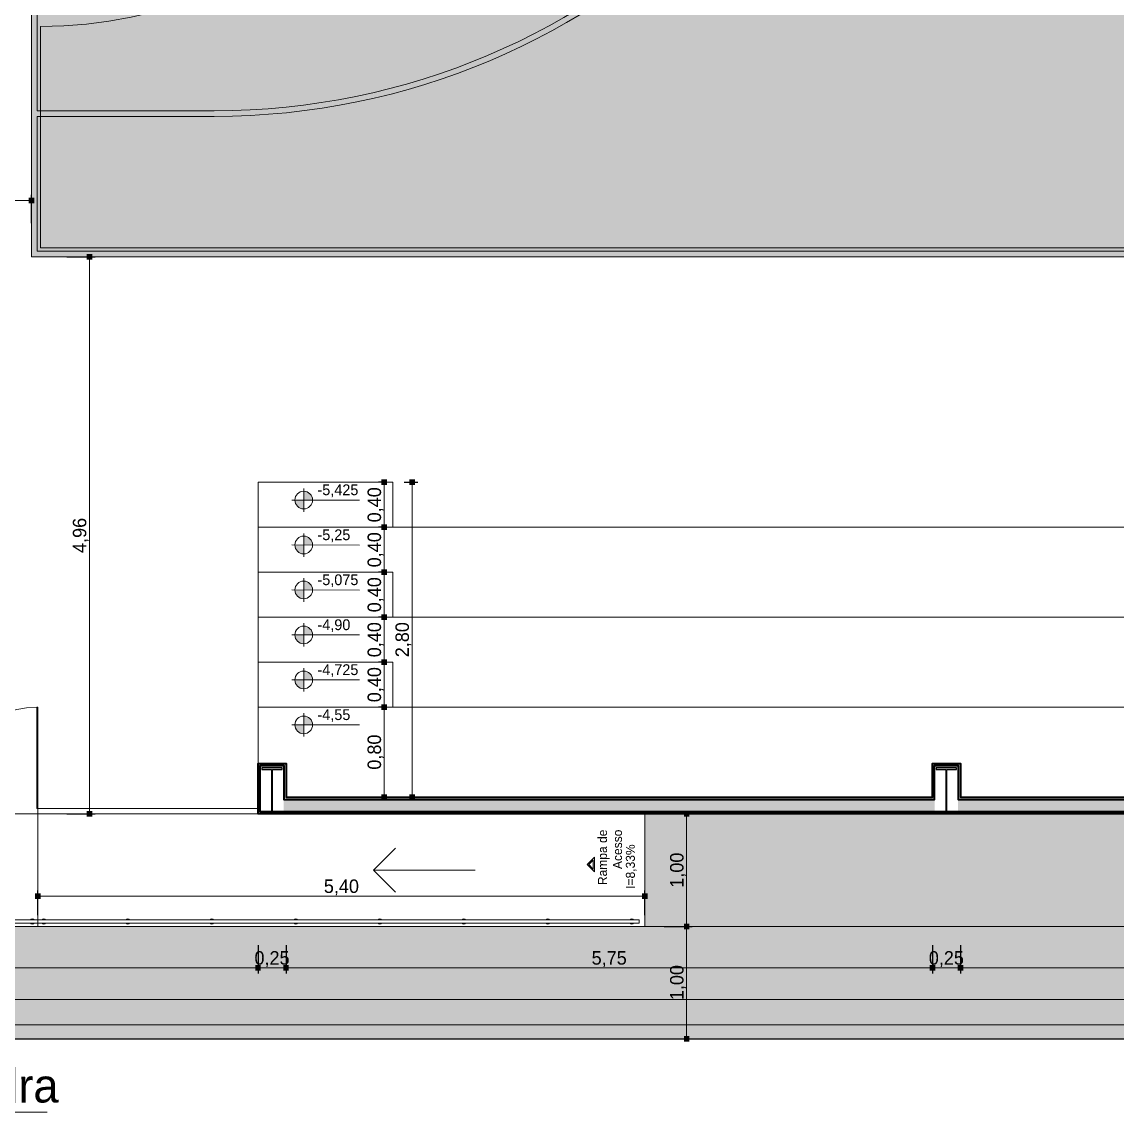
# Model space of a CAD drawing. Header units: millimetres. Extents: x 3006 to 6000, y 1661 to 3774.
# Drawn here: x 3721.9 to 3731.64, y 1857.41 to 1867.1 of the extents above; entities that cross this region are included whole.
import ezdxf

# ---------------------------------------------------------------- set-up
doc = ezdxf.new("R2010")
doc.units = ezdxf.units.MM
doc.header["$LTSCALE"] = 10
doc.linetypes.add('OCULTA', pattern=[0.375, 0.25, -0.125])
for name, color, linetype, lineweight in [('.10', 200, 'Continuous', 9), ('.10 ultra fina', 240, 'Continuous', 5), ('.15', 150, 'Continuous', 15), ('.20', 130, 'Continuous', 20), ('.25', 70, 'Continuous', 25), ('.40', 20, 'Continuous', 40), ('.40 Interno parede', 27, 'Continuous', 40), ('COTAS', 230, 'Continuous', 15), ('MARCAÇÕES', 230, 'Continuous', 15)]:
    doc.layers.add(name, color=color, linetype=linetype, lineweight=lineweight)
doc.layers.add('.20 hachura', color=185, linetype='Continuous')
doc.layers.add('Escrita', color=34, linetype='Continuous')
doc.layers.add('Verde', color=7, linetype='Continuous', true_color=0x136734)
doc.styles.add('Texto Wilian', font='himalaya.ttf')
doc.dimstyles.new('Cota 1-75 Exter WMJ', dxfattribs={"dimtxt": 0.12, "dimasz": 0.05, "dimexe": 0.05, "dimexo": 0.1, "dimgap": 0.002, "dimtad": 1, "dimzin": 1, "dimtxsty": 'Texto Wilian', "dimblk": 'BOXFILLED', "dimcen": 2.5, "dimclrd": 230, "dimclre": 230, "dimclrt": 104, "dimazin": 0, "dimtfac": 1, "dimtix": 1, "dimtmove": 0, "dimatfit": 3, "dimfxl": 0.3, "dimfxlon": 1, "dimlwd": 20, "dimarcsym": 1})

# ---------------------------------------------------------------- blocks, each defined once
blk = doc.blocks.new('_BoxFilled')
at = {"color": 0, "linetype": 'ByBlock', "lineweight": -2}
blk.add_line((-0.5, 0), (-1, 0), dxfattribs=at)
at = {"color": 0, "linetype": 'ByBlock'}
blk.add_solid([(-0.5, 0.5), (0.5, 0.5), (-0.5, -0.5), (0.5, -0.5)], dxfattribs=at)
blk = doc.blocks.new('*D301')
at = {"layer": 'COTAS', "color": 230, "lineweight": -2, "transparency": 16777216}
for p, q in [((3717.9963, 1858.4835), (3717.9963, 1858.1335)), ((3773.2383, 1858.4835), (3773.2383, 1858.1335))]:
    blk.add_line(p, q, dxfattribs=at)
at = {"layer": 'COTAS', "color": 230, "linetype": 'Continuous', "lineweight": 20, "transparency": 16777216}
blk.add_line((3773.1883, 1858.1835), (3718.0463, 1858.1835), dxfattribs=at)
at = {"layer": 'Defpoints', "color": 0, "transparency": 16777216}
for p in [(3773.2383, 1868.8129), (3717.9963, 1859.6079), (3717.9963, 1858.1835)]:
    blk.add_point(p, dxfattribs=at)
at = {"layer": 'COTAS', "color": 230, "lineweight": 20, "transparency": 16777216, "xscale": 0.05, "yscale": 0.05, "zscale": 0.05, "rotation": 180}
blk.add_blockref('_BoxFilled', (3717.9963, 1858.1835), dxfattribs=at)
at = {"layer": 'COTAS', "color": 230, "lineweight": 20, "transparency": 16777216, "xscale": 0.05, "yscale": 0.05, "zscale": 0.05}
blk.add_blockref('_BoxFilled', (3773.2383, 1858.1835), dxfattribs=at)
at = {"layer": 'COTAS', "color": 104, "transparency": 16777216, "insert": (3745.6173, 1858.2602), "char_height": 0.12, "attachment_point": 5, "style": 'Texto Wilian'}
blk.add_mtext('55,24', dxfattribs=at)
blk = doc.blocks.new('ststrsrtsrt')
at = {"layer": '.10 ultra fina', "color": 240, "lineweight": 5}
for p, q in [((3719.3464, 1914.3323), (3719.3464, 1899.2323)), ((3719.3964, 1900.5323), (3719.3964, 1903.7823)), ((3719.4264, 1901.2823), (3719.4264, 1899.3123)), ((3719.3964, 1900.5323), (3720.9714, 1900.5323)), ((3719.3964, 1899.2823), (3719.3964, 1900.4823)), ((3719.3964, 1900.4823), (3720.9714, 1900.4823)), ((3733.3714, 1899.2823), (3719.3964, 1899.2823)), ((3719.4264, 1899.3123), (3733.3564, 1899.3123)), ((3719.3464, 1899.2323), (3747.4464, 1899.2323)), ((3733.3714, 1899.2323), (3719.3464, 1899.2323))]:
    blk.add_line(p, q, dxfattribs=at)
at = {"layer": '.10 ultra fina', "color": 240, "linetype": 'OCULTA', "lineweight": 5}
blk.add_line((3719.3464, 1899.2323), (3719.3464, 1914.3323), dxfattribs=at)
at = {"layer": '.10 ultra fina', "color": 240, "lineweight": 5}
for centre, radius, end in [((3720.9714, 1906.7823), 6.3, 90), ((3720.9714, 1906.7823), 6.25, 90), ((3719.4264, 1905.2823), 4, 0)]:
    blk.add_arc(centre, radius, 270, end, dxfattribs=at)
blk = doc.blocks.new('srerrrrr')
at = {"layer": '.25', "lineweight": 25, "true_color": 0xa1a687}
h = blk.add_hatch(color=253, dxfattribs=at)
h.dxf.hatch_style = 1
h.paths.add_polyline_path([(3710.2879, 1918.2504), (3710.1089, 1918.2504), (3710.1089, 1918.236), (3710.194, 1918.236), (3710.194, 1917.8548), (3710.1089, 1917.8548), (3710.1089, 1917.8404), (3710.2879, 1917.8404), (3710.2879, 1917.8548), (3710.2028, 1917.8548), (3710.2028, 1918.236), (3710.2879, 1918.236)])
at = {"layer": '.25', "color": 253, "lineweight": 25, "true_color": 0xa1a687}
for p, q in [((3710.1089, 1918.236), (3710.1089, 1918.2504)), ((3710.1089, 1918.2504), (3710.2879, 1918.2504)), ((3710.194, 1918.236), (3710.1089, 1918.236)), ((3710.194, 1917.8548), (3710.194, 1918.236)), ((3710.2879, 1918.236), (3710.2028, 1918.236)), ((3710.2028, 1918.236), (3710.2028, 1917.8548)), ((3710.2879, 1918.2504), (3710.2879, 1918.236)), ((3710.1089, 1917.8404), (3710.1089, 1917.8548)), ((3710.1089, 1917.8548), (3710.194, 1917.8548)), ((3710.2879, 1917.8404), (3710.1089, 1917.8404)), ((3710.2028, 1917.8548), (3710.2879, 1917.8548)), ((3710.2879, 1917.8548), (3710.2879, 1917.8404))]:
    blk.add_line(p, q, dxfattribs=at)
blk = doc.blocks.new('*D405')
at = {"layer": 'COTAS', "color": 230, "lineweight": -2, "transparency": 16777216}
for p, q in [((3717.9963, 1865.3134), (3717.9963, 1865.5634)), ((3721.9813, 1865.3134), (3721.9813, 1865.5634))]:
    blk.add_line(p, q, dxfattribs=at)
at = {"layer": 'COTAS', "color": 230, "lineweight": 20, "transparency": 16777216}
blk.add_line((3721.9313, 1865.5134), (3718.0463, 1865.5134), dxfattribs=at)
at = {"layer": 'Defpoints', "color": 0, "transparency": 16777216}
for p in [(3717.9963, 1865.5134), (3717.9963, 1865.013), (3721.9813, 1865.013)]:
    blk.add_point(p, dxfattribs=at)
at = {"layer": 'COTAS', "color": 230, "lineweight": 20, "transparency": 16777216, "xscale": 0.05, "yscale": 0.05, "zscale": 0.05, "rotation": 180}
blk.add_blockref('_BoxFilled', (3717.9963, 1865.5134), dxfattribs=at)
at = {"layer": 'COTAS', "color": 230, "lineweight": 20, "transparency": 16777216, "xscale": 0.05, "yscale": 0.05, "zscale": 0.05}
blk.add_blockref('_BoxFilled', (3721.9813, 1865.5134), dxfattribs=at)
at = {"layer": 'COTAS', "color": 104, "transparency": 16777216, "insert": (3719.9888, 1865.5902), "char_height": 0.12, "attachment_point": 5, "style": 'Texto Wilian'}
blk.add_mtext('3,99', dxfattribs=at)
blk = doc.blocks.new('*D406')
at = {"layer": 'COTAS', "color": 230, "lineweight": -2, "transparency": 16777216}
for p, q in [((3722.2964, 1865.013), (3722.5464, 1865.013)), ((3722.2964, 1860.058), (3722.5464, 1860.058))]:
    blk.add_line(p, q, dxfattribs=at)
at = {"layer": 'COTAS', "color": 230, "lineweight": 20, "transparency": 16777216}
blk.add_line((3722.4964, 1864.963), (3722.4964, 1860.108), dxfattribs=at)
at = {"layer": 'Defpoints', "color": 0, "transparency": 16777216}
for p in [(3721.9813, 1865.013), (3722.0383, 1860.058), (3722.4964, 1860.058)]:
    blk.add_point(p, dxfattribs=at)
at = {"layer": 'COTAS', "color": 230, "lineweight": 20, "transparency": 16777216, "xscale": 0.05, "yscale": 0.05, "zscale": 0.05}
for p, rotation in [((3722.4964, 1865.013), 90), ((3722.4964, 1860.058), 270)]:
    blk.add_blockref('_BoxFilled', p, dxfattribs=dict(at, rotation=rotation))
at = {"layer": 'COTAS', "color": 104, "transparency": 16777216, "insert": (3722.4197, 1862.5355), "char_height": 0.12, "attachment_point": 5, "rotation": 90, "style": 'Texto Wilian'}
blk.add_mtext('4,96', dxfattribs=at)
blk = doc.blocks.new('*D414')
at = {"layer": 'COTAS', "color": 230, "lineweight": -2, "transparency": 16777216}
for p, q in [((3730.2453, 1858.8898), (3730.2453, 1858.6398)), ((3735.9963, 1858.8898), (3735.9963, 1858.6398))]:
    blk.add_line(p, q, dxfattribs=at)
at = {"layer": 'COTAS', "color": 230, "lineweight": 20, "transparency": 16777216}
blk.add_line((3735.9463, 1858.6898), (3730.2953, 1858.6898), dxfattribs=at)
at = {"layer": 'Defpoints', "color": 0, "transparency": 16777216}
for p in [(3730.2453, 1860.0579), (3735.9963, 1860.0579), (3730.2453, 1858.6898)]:
    blk.add_point(p, dxfattribs=at)
at = {"layer": 'COTAS', "color": 230, "lineweight": 20, "transparency": 16777216, "xscale": 0.05, "yscale": 0.05, "zscale": 0.05, "rotation": 180}
blk.add_blockref('_BoxFilled', (3730.2453, 1858.6898), dxfattribs=at)
at = {"layer": 'COTAS', "color": 230, "lineweight": 20, "transparency": 16777216, "xscale": 0.05, "yscale": 0.05, "zscale": 0.05}
blk.add_blockref('_BoxFilled', (3735.9963, 1858.6898), dxfattribs=at)
at = {"layer": 'COTAS', "color": 104, "transparency": 16777216, "insert": (3733.1208, 1858.7665), "char_height": 0.12, "attachment_point": 5, "style": 'Texto Wilian'}
blk.add_mtext('5,75', dxfattribs=at)
blk = doc.blocks.new('*D415')
at = {"layer": 'COTAS', "color": 230, "lineweight": -2, "transparency": 16777216}
for p, q in [((3729.9963, 1858.8898), (3729.9963, 1858.6398)), ((3730.2453, 1858.8898), (3730.2453, 1858.6398))]:
    blk.add_line(p, q, dxfattribs=at)
at = {"layer": 'COTAS', "color": 230, "lineweight": 20, "transparency": 16777216}
for p, q in [((3729.9463, 1858.6898), (3729.8963, 1858.6898)), ((3730.2453, 1858.6898), (3729.9963, 1858.6898)), ((3730.2953, 1858.6898), (3730.3453, 1858.6898))]:
    blk.add_line(p, q, dxfattribs=at)
at = {"layer": 'Defpoints', "color": 0, "transparency": 16777216}
for p in [(3729.9963, 1860.0579), (3730.2453, 1860.0579), (3729.9963, 1858.6898)]:
    blk.add_point(p, dxfattribs=at)
at = {"layer": 'COTAS', "color": 230, "lineweight": 20, "transparency": 16777216, "xscale": 0.05, "yscale": 0.05, "zscale": 0.05}
blk.add_blockref('_BoxFilled', (3729.9963, 1858.6898), dxfattribs=at)
at = {"layer": 'COTAS', "color": 230, "lineweight": 20, "transparency": 16777216, "xscale": 0.05, "yscale": 0.05, "zscale": 0.05, "rotation": 180}
blk.add_blockref('_BoxFilled', (3730.2453, 1858.6898), dxfattribs=at)
at = {"layer": 'COTAS', "color": 104, "transparency": 16777216, "insert": (3730.1208, 1858.7665), "char_height": 0.12, "attachment_point": 5, "style": 'Texto Wilian'}
blk.add_mtext('0,25', dxfattribs=at)
blk = doc.blocks.new('*D416')
at = {"layer": 'COTAS', "color": 230, "lineweight": -2, "transparency": 16777216}
for p, q in [((3724.2453, 1858.8898), (3724.2453, 1858.6398)), ((3729.9963, 1858.8898), (3729.9963, 1858.6398))]:
    blk.add_line(p, q, dxfattribs=at)
at = {"layer": 'COTAS', "color": 230, "lineweight": 20, "transparency": 16777216}
blk.add_line((3729.9463, 1858.6898), (3724.2953, 1858.6898), dxfattribs=at)
at = {"layer": 'Defpoints', "color": 0, "transparency": 16777216}
for p in [(3724.2453, 1860.0579), (3729.9963, 1860.0579), (3724.2453, 1858.6898)]:
    blk.add_point(p, dxfattribs=at)
at = {"layer": 'COTAS', "color": 230, "lineweight": 20, "transparency": 16777216, "xscale": 0.05, "yscale": 0.05, "zscale": 0.05, "rotation": 180}
blk.add_blockref('_BoxFilled', (3724.2453, 1858.6898), dxfattribs=at)
at = {"layer": 'COTAS', "color": 230, "lineweight": 20, "transparency": 16777216, "xscale": 0.05, "yscale": 0.05, "zscale": 0.05}
blk.add_blockref('_BoxFilled', (3729.9963, 1858.6898), dxfattribs=at)
at = {"layer": 'COTAS', "color": 104, "transparency": 16777216, "insert": (3727.1208, 1858.7665), "char_height": 0.12, "attachment_point": 5, "style": 'Texto Wilian'}
blk.add_mtext('5,75', dxfattribs=at)
blk = doc.blocks.new('*D417')
at = {"layer": 'COTAS', "color": 230, "lineweight": -2, "transparency": 16777216}
for p, q in [((3723.9963, 1858.8898), (3723.9963, 1858.6398)), ((3724.2453, 1858.8898), (3724.2453, 1858.6398))]:
    blk.add_line(p, q, dxfattribs=at)
at = {"layer": 'COTAS', "color": 230, "lineweight": 20, "transparency": 16777216}
for p, q in [((3723.9463, 1858.6898), (3723.8963, 1858.6898)), ((3724.2453, 1858.6898), (3723.9963, 1858.6898)), ((3724.2953, 1858.6898), (3724.3453, 1858.6898))]:
    blk.add_line(p, q, dxfattribs=at)
at = {"layer": 'Defpoints', "color": 0, "transparency": 16777216}
for p in [(3723.9963, 1860.0579), (3724.2453, 1860.0579), (3723.9963, 1858.6898)]:
    blk.add_point(p, dxfattribs=at)
at = {"layer": 'COTAS', "color": 230, "lineweight": 20, "transparency": 16777216, "xscale": 0.05, "yscale": 0.05, "zscale": 0.05}
blk.add_blockref('_BoxFilled', (3723.9963, 1858.6898), dxfattribs=at)
at = {"layer": 'COTAS', "color": 230, "lineweight": 20, "transparency": 16777216, "xscale": 0.05, "yscale": 0.05, "zscale": 0.05, "rotation": 180}
blk.add_blockref('_BoxFilled', (3724.2453, 1858.6898), dxfattribs=at)
at = {"layer": 'COTAS', "color": 104, "transparency": 16777216, "insert": (3724.1208, 1858.7665), "char_height": 0.12, "attachment_point": 5, "style": 'Texto Wilian'}
blk.add_mtext('0,25', dxfattribs=at)
blk = doc.blocks.new('*D418')
at = {"layer": 'COTAS', "color": 230, "lineweight": -2, "transparency": 16777216}
for p, q in [((3718.2453, 1858.8898), (3718.2453, 1858.6398)), ((3723.9963, 1858.8898), (3723.9963, 1858.6398))]:
    blk.add_line(p, q, dxfattribs=at)
at = {"layer": 'COTAS', "color": 230, "lineweight": 20, "transparency": 16777216}
blk.add_line((3723.9463, 1858.6898), (3718.2953, 1858.6898), dxfattribs=at)
at = {"layer": 'Defpoints', "color": 0, "transparency": 16777216}
for p in [(3718.2453, 1860.0579), (3723.9963, 1860.0579), (3718.2453, 1858.6898)]:
    blk.add_point(p, dxfattribs=at)
at = {"layer": 'COTAS', "color": 230, "lineweight": 20, "transparency": 16777216, "xscale": 0.05, "yscale": 0.05, "zscale": 0.05, "rotation": 180}
blk.add_blockref('_BoxFilled', (3718.2453, 1858.6898), dxfattribs=at)
at = {"layer": 'COTAS', "color": 230, "lineweight": 20, "transparency": 16777216, "xscale": 0.05, "yscale": 0.05, "zscale": 0.05}
blk.add_blockref('_BoxFilled', (3723.9963, 1858.6898), dxfattribs=at)
at = {"layer": 'COTAS', "color": 104, "transparency": 16777216, "insert": (3721.1208, 1858.7665), "char_height": 0.12, "attachment_point": 5, "style": 'Texto Wilian'}
blk.add_mtext('5,75', dxfattribs=at)
blk = doc.blocks.new('*D420')
at = {"layer": 'COTAS', "color": 230, "lineweight": -2, "transparency": 16777216}
for p, q in [((3717.9963, 1858.6072), (3717.9963, 1858.3572)), ((3754.0313, 1858.6072), (3754.0313, 1858.3572))]:
    blk.add_line(p, q, dxfattribs=at)
at = {"layer": 'COTAS', "color": 230, "lineweight": 20, "transparency": 16777216}
blk.add_line((3753.9813, 1858.4072), (3718.0463, 1858.4072), dxfattribs=at)
at = {"layer": 'Defpoints', "color": 0, "transparency": 16777216}
for p in [(3717.9963, 1859.6079), (3754.0313, 1859.6079), (3717.9963, 1858.4072)]:
    blk.add_point(p, dxfattribs=at)
at = {"layer": 'COTAS', "color": 230, "lineweight": 20, "transparency": 16777216, "xscale": 0.05, "yscale": 0.05, "zscale": 0.05, "rotation": 180}
blk.add_blockref('_BoxFilled', (3717.9963, 1858.4072), dxfattribs=at)
at = {"layer": 'COTAS', "color": 230, "lineweight": 20, "transparency": 16777216, "xscale": 0.05, "yscale": 0.05, "zscale": 0.05}
blk.add_blockref('_BoxFilled', (3754.0313, 1858.4072), dxfattribs=at)
at = {"layer": 'COTAS', "color": 104, "transparency": 16777216, "insert": (3736.0138, 1858.484), "char_height": 0.12, "attachment_point": 5, "style": 'Texto Wilian'}
blk.add_mtext('36,04', dxfattribs=at)
blk = doc.blocks.new('*D425')
at = {"layer": 'COTAS', "color": 230, "lineweight": -2, "transparency": 16777216}
for p, q in [((3725.1188, 1863.008), (3725.0688, 1863.008)), ((3725.1188, 1862.608), (3725.0688, 1862.608))]:
    blk.add_line(p, q, dxfattribs=at)
at = {"layer": 'COTAS', "color": 230, "lineweight": 20, "transparency": 16777216}
blk.add_line((3725.1188, 1862.958), (3725.1188, 1862.658), dxfattribs=at)
at = {"layer": 'Defpoints', "color": 0, "transparency": 16777216}
for p in [(3725.1963, 1863.008), (3725.1188, 1862.608), (3725.1963, 1862.608)]:
    blk.add_point(p, dxfattribs=at)
at = {"layer": 'COTAS', "color": 230, "lineweight": 20, "transparency": 16777216, "xscale": 0.05, "yscale": 0.05, "zscale": 0.05}
for p, rotation in [((3725.1188, 1863.008), 90), ((3725.1188, 1862.608), 270)]:
    blk.add_blockref('_BoxFilled', p, dxfattribs=dict(at, rotation=rotation))
at = {"layer": 'COTAS', "color": 104, "transparency": 16777216, "insert": (3725.0421, 1862.808), "char_height": 0.12, "attachment_point": 5, "rotation": 90, "style": 'Texto Wilian'}
blk.add_mtext('0,40', dxfattribs=at)
blk = doc.blocks.new('*D426')
at = {"layer": 'COTAS', "color": 230, "lineweight": -2, "transparency": 16777216}
for p, q in [((3725.1188, 1862.608), (3725.0688, 1862.608)), ((3725.1188, 1862.208), (3725.0688, 1862.208))]:
    blk.add_line(p, q, dxfattribs=at)
at = {"layer": 'COTAS', "color": 230, "lineweight": 20, "transparency": 16777216}
blk.add_line((3725.1188, 1862.558), (3725.1188, 1862.258), dxfattribs=at)
at = {"layer": 'Defpoints', "color": 0, "transparency": 16777216}
for p in [(3725.1963, 1862.608), (3725.1188, 1862.208), (3725.1963, 1862.208)]:
    blk.add_point(p, dxfattribs=at)
at = {"layer": 'COTAS', "color": 230, "lineweight": 20, "transparency": 16777216, "xscale": 0.05, "yscale": 0.05, "zscale": 0.05}
for p, rotation in [((3725.1188, 1862.608), 90), ((3725.1188, 1862.208), 270)]:
    blk.add_blockref('_BoxFilled', p, dxfattribs=dict(at, rotation=rotation))
at = {"layer": 'COTAS', "color": 104, "transparency": 16777216, "insert": (3725.0421, 1862.408), "char_height": 0.12, "attachment_point": 5, "rotation": 90, "style": 'Texto Wilian'}
blk.add_mtext('0,40', dxfattribs=at)
blk = doc.blocks.new('*D427')
at = {"layer": 'COTAS', "color": 230, "lineweight": -2, "transparency": 16777216}
for p, q in [((3725.1188, 1862.208), (3725.0688, 1862.208)), ((3725.1188, 1861.808), (3725.0688, 1861.808))]:
    blk.add_line(p, q, dxfattribs=at)
at = {"layer": 'COTAS', "color": 230, "lineweight": 20, "transparency": 16777216}
blk.add_line((3725.1188, 1862.158), (3725.1188, 1861.858), dxfattribs=at)
at = {"layer": 'Defpoints', "color": 0, "transparency": 16777216}
for p in [(3725.1963, 1862.208), (3725.1188, 1861.808), (3725.1963, 1861.808)]:
    blk.add_point(p, dxfattribs=at)
at = {"layer": 'COTAS', "color": 230, "lineweight": 20, "transparency": 16777216, "xscale": 0.05, "yscale": 0.05, "zscale": 0.05}
for p, rotation in [((3725.1188, 1862.208), 90), ((3725.1188, 1861.808), 270)]:
    blk.add_blockref('_BoxFilled', p, dxfattribs=dict(at, rotation=rotation))
at = {"layer": 'COTAS', "color": 104, "transparency": 16777216, "insert": (3725.0421, 1862.008), "char_height": 0.12, "attachment_point": 5, "rotation": 90, "style": 'Texto Wilian'}
blk.add_mtext('0,40', dxfattribs=at)
blk = doc.blocks.new('*D428')
at = {"layer": 'COTAS', "color": 230, "lineweight": -2, "transparency": 16777216}
for p, q in [((3725.1188, 1861.808), (3725.0688, 1861.808)), ((3725.1188, 1861.408), (3725.0688, 1861.408))]:
    blk.add_line(p, q, dxfattribs=at)
at = {"layer": 'COTAS', "color": 230, "lineweight": 20, "transparency": 16777216}
blk.add_line((3725.1188, 1861.758), (3725.1188, 1861.458), dxfattribs=at)
at = {"layer": 'Defpoints', "color": 0, "transparency": 16777216}
for p in [(3725.1963, 1861.808), (3725.1188, 1861.408), (3725.1963, 1861.408)]:
    blk.add_point(p, dxfattribs=at)
at = {"layer": 'COTAS', "color": 230, "lineweight": 20, "transparency": 16777216, "xscale": 0.05, "yscale": 0.05, "zscale": 0.05}
for p, rotation in [((3725.1188, 1861.808), 90), ((3725.1188, 1861.408), 270)]:
    blk.add_blockref('_BoxFilled', p, dxfattribs=dict(at, rotation=rotation))
at = {"layer": 'COTAS', "color": 104, "transparency": 16777216, "insert": (3725.0421, 1861.608), "char_height": 0.12, "attachment_point": 5, "rotation": 90, "style": 'Texto Wilian'}
blk.add_mtext('0,40', dxfattribs=at)
blk = doc.blocks.new('*D429')
at = {"layer": 'COTAS', "color": 230, "lineweight": -2, "transparency": 16777216}
for p, q in [((3725.1188, 1861.408), (3725.0688, 1861.408)), ((3725.1188, 1861.008), (3725.0688, 1861.008))]:
    blk.add_line(p, q, dxfattribs=at)
at = {"layer": 'COTAS', "color": 230, "lineweight": 20, "transparency": 16777216}
blk.add_line((3725.1188, 1861.358), (3725.1188, 1861.058), dxfattribs=at)
at = {"layer": 'Defpoints', "color": 0, "transparency": 16777216}
for p in [(3725.1963, 1861.408), (3725.1188, 1861.008), (3725.1963, 1861.008)]:
    blk.add_point(p, dxfattribs=at)
at = {"layer": 'COTAS', "color": 230, "lineweight": 20, "transparency": 16777216, "xscale": 0.05, "yscale": 0.05, "zscale": 0.05}
for p, rotation in [((3725.1188, 1861.408), 90), ((3725.1188, 1861.008), 270)]:
    blk.add_blockref('_BoxFilled', p, dxfattribs=dict(at, rotation=rotation))
at = {"layer": 'COTAS', "color": 104, "transparency": 16777216, "insert": (3725.0421, 1861.208), "char_height": 0.12, "attachment_point": 5, "rotation": 90, "style": 'Texto Wilian'}
blk.add_mtext('0,40', dxfattribs=at)
blk = doc.blocks.new('*D430')
at = {"layer": 'COTAS', "color": 230, "lineweight": -2, "transparency": 16777216}
for p, q in [((3725.1188, 1861.008), (3725.0688, 1861.008)), ((3725.1188, 1860.208), (3725.1688, 1860.208))]:
    blk.add_line(p, q, dxfattribs=at)
at = {"layer": 'COTAS', "color": 230, "lineweight": 20, "transparency": 16777216}
blk.add_line((3725.1188, 1860.958), (3725.1188, 1860.258), dxfattribs=at)
at = {"layer": 'Defpoints', "color": 0, "transparency": 16777216}
for p in [(3725.1963, 1861.008), (3725.1188, 1860.208), (3725.1188, 1860.208)]:
    blk.add_point(p, dxfattribs=at)
at = {"layer": 'COTAS', "color": 230, "lineweight": 20, "transparency": 16777216, "xscale": 0.05, "yscale": 0.05, "zscale": 0.05}
for p, rotation in [((3725.1188, 1861.008), 90), ((3725.1188, 1860.208), 270)]:
    blk.add_blockref('_BoxFilled', p, dxfattribs=dict(at, rotation=rotation))
at = {"layer": 'COTAS', "color": 104, "transparency": 16777216, "insert": (3725.0421, 1860.608), "char_height": 0.12, "attachment_point": 5, "rotation": 90, "style": 'Texto Wilian'}
blk.add_mtext('0,80', dxfattribs=at)
blk = doc.blocks.new('*D431')
at = {"layer": 'COTAS', "color": 230, "lineweight": -2, "transparency": 16777216}
for p, q in [((3725.2963, 1863.008), (3725.4171, 1863.008)), ((3725.2963, 1860.208), (3725.4171, 1860.208))]:
    blk.add_line(p, q, dxfattribs=at)
at = {"layer": 'COTAS', "color": 230, "lineweight": 20, "transparency": 16777216}
blk.add_line((3725.3671, 1862.958), (3725.3671, 1860.258), dxfattribs=at)
at = {"layer": 'Defpoints', "color": 0, "transparency": 16777216}
for p in [(3725.1963, 1863.008), (3725.1963, 1860.208), (3725.3671, 1860.208)]:
    blk.add_point(p, dxfattribs=at)
at = {"layer": 'COTAS', "color": 230, "lineweight": 20, "transparency": 16777216, "xscale": 0.05, "yscale": 0.05, "zscale": 0.05}
for p, rotation in [((3725.3671, 1863.008), 90), ((3725.3671, 1860.208), 270)]:
    blk.add_blockref('_BoxFilled', p, dxfattribs=dict(at, rotation=rotation))
at = {"layer": 'COTAS', "color": 104, "transparency": 16777216, "insert": (3725.2904, 1861.608), "char_height": 0.12, "attachment_point": 5, "rotation": 90, "style": 'Texto Wilian'}
blk.add_mtext('2,80', dxfattribs=at)
blk = doc.blocks.new('*D449')
at = {"layer": 'COTAS', "color": 230, "lineweight": -2, "transparency": 16777216}
for p, q in [((3722.0383, 1859.158), (3722.0383, 1859.3776)), ((3727.4383, 1859.158), (3727.4383, 1859.3776))]:
    blk.add_line(p, q, dxfattribs=at)
at = {"layer": 'COTAS', "color": 230, "lineweight": 20, "transparency": 16777216}
blk.add_line((3722.0883, 1859.3276), (3727.3883, 1859.3276), dxfattribs=at)
at = {"layer": 'Defpoints', "color": 0, "transparency": 16777216}
for p in [(3727.4383, 1859.3276), (3722.0383, 1859.058), (3727.4383, 1859.058)]:
    blk.add_point(p, dxfattribs=at)
at = {"layer": 'COTAS', "color": 230, "lineweight": 20, "transparency": 16777216, "xscale": 0.05, "yscale": 0.05, "zscale": 0.05, "rotation": 180}
blk.add_blockref('_BoxFilled', (3722.0383, 1859.3276), dxfattribs=at)
at = {"layer": 'COTAS', "color": 230, "lineweight": 20, "transparency": 16777216, "xscale": 0.05, "yscale": 0.05, "zscale": 0.05}
blk.add_blockref('_BoxFilled', (3727.4383, 1859.3276), dxfattribs=at)
at = {"layer": 'COTAS', "color": 104, "transparency": 16777216, "insert": (3724.7383, 1859.4043), "char_height": 0.12, "attachment_point": 5, "style": 'Texto Wilian'}
blk.add_mtext('5,40', dxfattribs=at)
blk = doc.blocks.new('*D450')
at = {"layer": 'COTAS', "color": 230, "lineweight": -2, "transparency": 16777216}
for p, q in [((3727.6101, 1859.058), (3727.8601, 1859.058)), ((3727.6101, 1858.058), (3727.8601, 1858.058))]:
    blk.add_line(p, q, dxfattribs=at)
at = {"layer": 'COTAS', "color": 230, "lineweight": 20, "transparency": 16777216}
blk.add_line((3727.8101, 1859.008), (3727.8101, 1858.108), dxfattribs=at)
at = {"layer": 'Defpoints', "color": 0, "transparency": 16777216}
for p in [(3727.4383, 1859.058), (3727.4383, 1858.058), (3727.8101, 1858.058)]:
    blk.add_point(p, dxfattribs=at)
at = {"layer": 'COTAS', "color": 230, "lineweight": 20, "transparency": 16777216, "xscale": 0.05, "yscale": 0.05, "zscale": 0.05}
for p, rotation in [((3727.8101, 1859.058), 90), ((3727.8101, 1858.058), 270)]:
    blk.add_blockref('_BoxFilled', p, dxfattribs=dict(at, rotation=rotation))
at = {"layer": 'COTAS', "color": 104, "transparency": 16777216, "insert": (3727.7333, 1858.558), "char_height": 0.12, "attachment_point": 5, "rotation": 90, "style": 'Texto Wilian'}
blk.add_mtext('1,00', dxfattribs=at)
blk = doc.blocks.new('*D451')
at = {"layer": 'COTAS', "color": 230, "lineweight": -2, "transparency": 16777216}
for p, q in [((3727.6101, 1860.058), (3727.8601, 1860.058)), ((3727.6101, 1859.058), (3727.8601, 1859.058))]:
    blk.add_line(p, q, dxfattribs=at)
at = {"layer": 'COTAS', "color": 230, "lineweight": 20, "transparency": 16777216}
blk.add_line((3727.8101, 1860.008), (3727.8101, 1859.108), dxfattribs=at)
at = {"layer": 'Defpoints', "color": 0, "transparency": 16777216}
for p in [(3727.4383, 1860.058), (3727.4383, 1859.058), (3727.8101, 1859.058)]:
    blk.add_point(p, dxfattribs=at)
at = {"layer": 'COTAS', "color": 230, "lineweight": 20, "transparency": 16777216, "xscale": 0.05, "yscale": 0.05, "zscale": 0.05}
for p, rotation in [((3727.8101, 1860.058), 90), ((3727.8101, 1859.058), 270)]:
    blk.add_blockref('_BoxFilled', p, dxfattribs=dict(at, rotation=rotation))
at = {"layer": 'COTAS', "color": 104, "transparency": 16777216, "insert": (3727.7333, 1859.558), "char_height": 0.12, "attachment_point": 5, "rotation": 90, "style": 'Texto Wilian'}
blk.add_mtext('1,00', dxfattribs=at)

msp = doc.modelspace()

# ---------------------------------------------------------------- hatches: boundary and pattern name
at = {"layer": '.10 ultra fina', "lineweight": 5}
h = msp.add_hatch(color=240, dxfattribs=at)
h.dxf.hatch_style = 1
h.paths.add_polyline_path([(3726.9897, 1859.5425), (3726.9897, 1859.6724), (3726.9247, 1859.6074)])
h.paths.add_polyline_path([(3726.9793, 1859.5675), (3726.9394, 1859.6074), (3726.9793, 1859.6474)], flags=16)
at = {"layer": '.20 hachura'}
h = msp.add_hatch(dxfattribs=at)
h.set_pattern_fill('AR-HBONE', color=185, scale=0.001)
edge = h.paths.add_edge_path()
edge.add_line((3773.0883, 1869.683), (3771.5066, 1869.683))
edge.add_arc((3758.223, 1873.9584), 13.9547, 329.12833, 342.15899, ccw=False)
edge.add_line((3770.2006, 1866.798), (3770.2006, 1865.298))
edge.add_line((3770.2006, 1865.298), (3767.1053, 1865.298))
edge.add_line((3767.1053, 1865.298), (3767.1053, 1860.058))
edge.add_line((3767.1053, 1860.058), (3755.7103, 1860.058))
edge.add_line((3755.7103, 1860.058), (3755.7103, 1859.458))
edge.add_line((3755.7103, 1859.458), (3754.2103, 1859.458))
edge.add_line((3754.2103, 1859.458), (3754.2103, 1860.058))
edge.add_line((3754.2103, 1860.058), (3752.1383, 1860.058))
edge.add_line((3752.1383, 1860.058), (3752.1383, 1859.458))
edge.add_line((3752.1383, 1859.458), (3750.1383, 1859.458))
edge.add_line((3750.1383, 1859.458), (3750.1383, 1860.058))
edge.add_line((3750.1383, 1860.058), (3727.4333, 1860.058))
edge.add_line((3727.4333, 1860.058), (3727.4433, 1859.058))
edge.add_line((3727.4433, 1859.058), (3720.1883, 1859.058))
edge.add_line((3720.1883, 1859.058), (3720.1883, 1860.058))
edge.add_line((3720.1883, 1860.058), (3717.9963, 1860.058))
edge.add_line((3717.9963, 1860.058), (3717.9963, 1872.563))
edge.add_line((3717.9963, 1872.563), (3715.9963, 1872.5389))
edge.add_line((3715.9963, 1872.5389), (3715.9963, 1858.058))
edge.add_line((3715.9963, 1858.058), (3769.1053, 1858.058))
edge.add_line((3769.1053, 1858.058), (3769.1053, 1860.4811))
edge.add_arc((3761.3053, 1872.563), 14.3809, 302.84623, 374.33722)
edge.add_arc((3761.3053, 1872.563), 14.3809, 14.33722, 57.15377)
edge.add_line((3769.1053, 1884.6448), (3769.1053, 1887.068))
edge.add_line((3769.1053, 1887.068), (3715.9963, 1887.068))
edge.add_line((3715.9963, 1887.068), (3715.9963, 1872.5394))
edge.add_line((3715.9963, 1872.5394), (3717.9963, 1872.563))
edge.add_line((3717.9963, 1872.563), (3717.9963, 1885.068))
edge.add_line((3717.9963, 1885.068), (3720.1883, 1885.068))
edge.add_line((3720.1883, 1885.068), (3720.1883, 1886.068))
edge.add_line((3720.1883, 1886.068), (3728.6383, 1886.068))
edge.add_line((3728.6383, 1886.068), (3728.6383, 1885.068))
edge.add_line((3728.6383, 1885.068), (3750.1383, 1885.068))
edge.add_line((3750.1383, 1885.068), (3750.1383, 1885.668))
edge.add_line((3750.1383, 1885.668), (3752.1383, 1885.668))
edge.add_line((3752.1383, 1885.668), (3752.1383, 1885.068))
edge.add_line((3752.1383, 1885.068), (3754.2103, 1885.068))
edge.add_line((3754.2103, 1885.068), (3754.2103, 1885.668))
edge.add_line((3754.2103, 1885.668), (3755.7103, 1885.668))
edge.add_line((3755.7103, 1885.668), (3755.7103, 1885.068))
edge.add_line((3755.7103, 1885.068), (3767.1053, 1885.068))
edge.add_line((3767.1053, 1885.068), (3767.1053, 1879.828))
edge.add_line((3767.1053, 1879.828), (3770.2006, 1879.828))
edge.add_line((3770.2006, 1879.828), (3770.2006, 1878.328))
edge.add_arc((3758.5419, 1871.3119), 13.6069, 17.67373, 31.03894, ccw=False)
edge.add_line((3771.5066, 1875.443), (3773.0883, 1875.443))
edge.add_line((3773.0883, 1875.443), (3773.0883, 1875.863))
edge.add_line((3773.0883, 1875.863), (3773.2383, 1875.863))
edge.add_line((3773.2383, 1875.863), (3773.2383, 1869.263))
edge.add_line((3773.2383, 1869.263), (3773.0883, 1869.263))
edge.add_line((3773.0883, 1869.263), (3773.0883, 1869.683))
at = {"layer": '.20 hachura', "true_color": 0xddb3d4, "transparency": 33554534}
h = msp.add_hatch(color=254, dxfattribs=at)
h.dxf.hatch_style = 1
h.paths.add_polyline_path([(3721.9813, 1880.113), (3750.0813, 1880.113), (3750.0813, 1865.013), (3721.9813, 1865.013)])
at = {"layer": '.20 hachura'}
h = msp.add_hatch(color=185, dxfattribs=at)
h.dxf.hatch_style = 1
h.paths.add_polyline_path([(3742.2297, 1860.078), (3742.2297, 1860.188), (3748.0163, 1860.188), (3748.0163, 1860.078)])
h.paths.add_polyline_path([(3736.2253, 1860.078), (3736.2253, 1860.188), (3742.0207, 1860.188), (3742.0207, 1860.078)])
h.paths.add_polyline_path([(3730.2253, 1860.078), (3730.2253, 1860.188), (3736.0163, 1860.188), (3736.0163, 1860.078)])
h.paths.add_polyline_path([(3724.2253, 1860.078), (3724.2253, 1860.188), (3730.0163, 1860.188), (3730.0163, 1860.078)])
at = {"layer": 'MARCAÇÕES'}
h = msp.add_hatch(color=256, dxfattribs=at)
h.paths.add_polyline_path([(3724.4029, 1862.7715, -0.414214), (3724.3241, 1862.8503), (3724.4029, 1862.8503)])
h.paths.add_polyline_path([(3724.4816, 1862.8503), (3724.4029, 1862.8503), (3724.4029, 1862.9291, -0.414214)])
h = msp.add_hatch(color=256, dxfattribs=at)
h.paths.add_polyline_path([(3724.4029, 1862.3715, -0.414214), (3724.3241, 1862.4503), (3724.4029, 1862.4503)])
h.paths.add_polyline_path([(3724.4816, 1862.4503), (3724.4029, 1862.4503), (3724.4029, 1862.5291, -0.414214)])
h = msp.add_hatch(color=256, dxfattribs=at)
h.paths.add_polyline_path([(3724.4029, 1861.9715, -0.414214), (3724.3241, 1862.0503), (3724.4029, 1862.0503)])
h.paths.add_polyline_path([(3724.4816, 1862.0503), (3724.4029, 1862.0503), (3724.4029, 1862.1291, -0.414214)])
h = msp.add_hatch(color=256, dxfattribs=at)
h.paths.add_polyline_path([(3724.4029, 1861.5715, -0.414214), (3724.3241, 1861.6503), (3724.4029, 1861.6503)])
h.paths.add_polyline_path([(3724.4816, 1861.6503), (3724.4029, 1861.6503), (3724.4029, 1861.7291, -0.414214)])
h = msp.add_hatch(color=256, dxfattribs=at)
h.paths.add_polyline_path([(3724.4029, 1861.1715, -0.414214), (3724.3241, 1861.2503), (3724.4029, 1861.2503)])
h.paths.add_polyline_path([(3724.4816, 1861.2503), (3724.4029, 1861.2503), (3724.4029, 1861.3291, -0.414214)])
h = msp.add_hatch(color=256, dxfattribs=at)
h.paths.add_polyline_path([(3724.4029, 1860.7715, -0.414214), (3724.3241, 1860.8503), (3724.4029, 1860.8503)])
h.paths.add_polyline_path([(3724.4816, 1860.8503), (3724.4029, 1860.8503), (3724.4029, 1860.9291, -0.414214)])

# ---------------------------------------------------------------- linework, layer by layer
at = {"layer": '.10'}
for p, q in [((3723.9963, 1860.508), (3723.9963, 1863.008)), ((3725.1963, 1863.008), (3723.9963, 1863.008)), ((3725.1963, 1862.608), (3725.1963, 1863.008)), ((3748.2453, 1862.608), (3723.9963, 1862.608)), ((3725.1963, 1862.208), (3723.9963, 1862.208)), ((3725.1963, 1861.808), (3725.1963, 1862.208)), ((3748.2453, 1861.808), (3723.9963, 1861.808)), ((3725.1963, 1861.408), (3723.9963, 1861.408)), ((3725.1963, 1861.008), (3725.1963, 1861.408)), ((3748.2453, 1861.008), (3723.9963, 1861.008)), ((3723.9963, 1860.058), (3718.2453, 1860.058)), ((3720.2383, 1860.058), (3722.0383, 1860.058)), ((3722.0383, 1860.058), (3722.0383, 1859.058)), ((3727.4383, 1860.058), (3727.4383, 1859.058)), ((3720.1883, 1859.058), (3722.0383, 1859.058)), ((3722.0383, 1859.058), (3727.4383, 1859.058))]:
    msp.add_line(p, q, dxfattribs=at)
at = {"layer": '.10 ultra fina', "color": 240, "lineweight": 5}
for points in [[(3726.9897, 1859.5425), (3726.9897, 1859.6724), (3726.9247, 1859.6074)], [(3726.9793, 1859.6474), (3726.9394, 1859.6074), (3726.9793, 1859.5675)]]:
    msp.add_lwpolyline(points, close=True, dxfattribs=at)
at = {"layer": '.15', "color": 150, "lineweight": 15}
msp.add_lwpolyline([(3716.9963, 1886.068), (3755.2103, 1886.068), (3755.2103, 1859.058), (3716.9963, 1859.058)], close=True, dxfattribs=at)
msp.add_arc((3722.0482, 1860.0981), 0.9099, 91.25264, 179.38222, dxfattribs=at)
at = {"layer": '.20', "color": 130, "lineweight": 20}
for p, q in [((3722.0283, 1861.0079), (3722.0283, 1860.108)), ((3722.0283, 1861.0079), (3722.0383, 1861.0079)), ((3722.0383, 1861.0079), (3722.0383, 1860.108)), ((3722.0383, 1860.108), (3722.0283, 1860.108)), ((3723.9963, 1860.108), (3722.0383, 1860.108)), ((3722.0383, 1860.108), (3722.0383, 1860.058)), ((3722.0383, 1860.058), (3723.9963, 1860.058)), ((3720.2313, 1859.1159), (3727.3883, 1859.1159)), ((3727.3883, 1859.1159), (3727.3883, 1859.0859)), ((3720.2013, 1859.0859), (3727.3883, 1859.0859))]:
    msp.add_line(p, q, dxfattribs=at)
for centre, start, end in [((3721.9885, 1859.1009), 41.0877, 138.9123), ((3722.0901, 1859.1009), 41.0877, 138.9123), ((3722.8377, 1859.1009), 41.0877, 138.9123), ((3723.5852, 1859.1009), 41.0877, 138.9123), ((3724.3328, 1859.1009), 41.0877, 138.9123), ((3725.0803, 1859.1009), 41.0877, 138.9123), ((3725.8279, 1859.1009), 41.0877, 138.9123), ((3726.5755, 1859.1009), 41.0877, 138.9123), ((3727.323, 1859.1009), 41.0877, 138.9123), ((3721.9885, 1859.1009), 221.0877, 318.9123), ((3722.0901, 1859.1009), 221.0877, 318.9123), ((3722.8377, 1859.1009), 221.0877, 318.9123), ((3723.5852, 1859.1009), 221.0877, 318.9123), ((3724.3328, 1859.1009), 221.0877, 318.9123), ((3725.0803, 1859.1009), 221.0877, 318.9123), ((3725.8279, 1859.1009), 221.0877, 318.9123), ((3726.5755, 1859.1009), 221.0877, 318.9123), ((3727.323, 1859.1009), 221.0877, 318.9123)]:
    msp.add_arc(centre, 0.0228, start, end, dxfattribs=at)
at = {"layer": '.20 hachura', "color": 185}
msp.add_lwpolyline([(3715.9963, 1887.068), (3715.9963, 1872.563), (3715.9963, 1858.058), (3769.1053, 1858.058), (3769.1053, 1860.4811)], dxfattribs=at)
at = {"layer": '.40'}
msp.add_lwpolyline([(3748.2453, 1860.058), (3723.9963, 1860.058), (3723.9963, 1860.208), (3723.9963, 1860.508), (3724.1208, 1860.508), (3724.2453, 1860.508), (3724.2453, 1860.208), (3729.9963, 1860.208), (3729.9963, 1860.508), (3730.1208, 1860.508), (3730.2453, 1860.508), (3730.2453, 1860.208), (3735.9963, 1860.208)], dxfattribs=at)
at = {"layer": '.40 Interno parede', "color": 27}
msp.add_lwpolyline([(3748.2253, 1860.078), (3724.0163, 1860.078), (3724.0163, 1860.188), (3724.0163, 1860.488), (3724.1208, 1860.488), (3724.2253, 1860.488), (3724.2253, 1860.188), (3730.0163, 1860.188), (3730.0163, 1860.488), (3730.1208, 1860.488), (3730.2253, 1860.488), (3730.2253, 1860.188), (3736.0163, 1860.188)], dxfattribs=at)
at = {"layer": 'MARCAÇÕES'}
for p, q in [((3724.4029, 1862.7462), (3724.4029, 1862.9538)), ((3724.9001, 1862.85), (3724.2961, 1862.8503)), ((3724.4029, 1862.3462), (3724.4029, 1862.5538)), ((3724.9001, 1862.45), (3724.2961, 1862.4503)), ((3724.4029, 1861.9462), (3724.4029, 1862.1538)), ((3724.9001, 1862.05), (3724.2961, 1862.0503)), ((3724.4029, 1861.5462), (3724.4029, 1861.7538)), ((3724.9001, 1861.65), (3724.2961, 1861.6503)), ((3724.4029, 1861.1462), (3724.4029, 1861.3538)), ((3724.9001, 1861.25), (3724.2961, 1861.2503)), ((3724.4029, 1860.7462), (3724.4029, 1860.9538)), ((3724.9001, 1860.85), (3724.2961, 1860.8503)), ((3725.0226, 1859.558), (3725.2193, 1859.7546)), ((3725.9294, 1859.558), (3725.0226, 1859.558)), ((3725.0226, 1859.558), (3725.2193, 1859.3613))]:
    msp.add_line(p, q, dxfattribs=at)
for centre in [(3724.4029, 1862.8503), (3724.4029, 1862.4503), (3724.4029, 1862.0503), (3724.4029, 1861.6503), (3724.4029, 1861.2503), (3724.4029, 1860.8503)]:
    msp.add_circle(centre, 0.0788, dxfattribs=at)
at = {"layer": 'Verde', "color": 106, "lineweight": 9}
msp.add_line((3717.16, 1857.4062), (3722.1215, 1857.4062), dxfattribs=at)

# ---------------------------------------------------------------- block references
at = {"layer": '.10'}
msp.add_blockref('ststrsrtsrt', (2.6349, -34.2193), dxfattribs=at)
at = {"layer": '.25', "color": 70, "lineweight": 25, "xscale": -1, "rotation": 180}
for p in [(13.9224, 3778.3084), (19.9224, 3778.3084)]:
    msp.add_blockref('srerrrrr', p, dxfattribs=at)

# ---------------------------------------------------------------- texts
at = {"layer": 'Escrita', "style": 'Texto Wilian'}
for s, insert, char_height, width, attachment_point in [('{\\C34;-5,425}', (3724.5252, 1862.8753), 0.096, 3.499882, 7), ('{\\C34;-5,25}', (3724.5252, 1862.4753), 0.096, 3.499882, 7), ('{\\C34;-5,075}', (3724.5252, 1862.0753), 0.096, 3.499882, 7), ('{\\C34;-4,90}', (3724.5252, 1861.6753), 0.096, 3.499882, 7), ('{\\C34;-4,725}', (3724.5252, 1861.2753), 0.096, 3.499882, 7), ('{\\C34;-4,55}', (3724.5252, 1860.8753), 0.096, 3.499882, 7), ('{\\C50;Planta Baixa Teatro/Quadra }', (3717.2483, 1857.7914), 0.3, 7.441305, 1)]:
    msp.add_mtext(s, dxfattribs=dict(at, insert=insert, char_height=char_height, width=width, attachment_point=attachment_point))
at = {"layer": 'Escrita', "char_height": 0.08, "attachment_point": 3, "rotation": 90, "style": 'Texto Wilian'}
for s, insert, width in [('{\\C34;Rampa de Acesso }', (3727.021, 1859.9187), 0.636348), ('{\\C34;I=8,33%}', (3727.2692, 1859.7876), 3.499882)]:
    msp.add_mtext(s, dxfattribs=dict(at, insert=insert, width=width))

# ---------------------------------------------------------------- dimensions: what is measured, and where the dimension line sits
at = {"layer": 'COTAS'}
dim = msp.add_linear_dim(base=(3717.9963, 1858.1835), p1=(3773.2383, 1868.8129), p2=(3717.9963, 1859.6079), dimstyle='Cota 1-75 Exter WMJ', dxfattribs=at)
dim.commit()
dim.dimension.update_dxf_attribs({"geometry": '*D301', "text_midpoint": (3745.6173, 1858.2602)})
for base, p1, p2, override, picture, middle in [((3717.9963427456, 1865.5134268223), (3721.9813427456, 1865.012951186), (3717.9963427456, 1865.012951186), {"dimfxl": 0.2}, '*D405', (3719.9888427456, 1865.5901523336)), ((3718.2453, 1858.6898), (3723.9963, 1860.0579), (3718.2453, 1860.0579), {"dimtmove": 1, "dimfxl": 0.2}, '*D418', (3721.1208, 1858.7665)), ((3723.9963, 1858.6898), (3724.2453, 1860.0579), (3723.9963, 1860.0579), {"dimtmove": 1, "dimfxl": 0.2}, '*D417', (3724.1208, 1858.7665)), ((3724.2453, 1858.6898), (3729.9963, 1860.0579), (3724.2453, 1860.0579), {"dimtmove": 1, "dimfxl": 0.2}, '*D416', (3727.1208, 1858.7665)), ((3729.9963, 1858.6898), (3730.2453, 1860.0579), (3729.9963, 1860.0579), {"dimtmove": 1, "dimfxl": 0.2}, '*D415', (3730.1208, 1858.7665)), ((3730.2453, 1858.6898), (3735.9963, 1860.0579), (3730.2453, 1860.0579), {"dimtmove": 1, "dimfxl": 0.2}, '*D414', (3733.1208, 1858.7665)), ((3717.9963427456, 1858.4072290162), (3754.0313427456, 1859.6078936342), (3717.9963427456, 1859.6078936342), {"dimfxl": 0.2}, '*D420', (3736.0138427456, 1858.4839545275)), ((3727.4383, 1859.3276), (3722.0383, 1859.058), (3727.4383, 1859.058), {"dimfxl": 0.2}, '*D449', (3724.7383, 1859.4043))]:
    dim = msp.add_linear_dim(base=base, p1=p1, p2=p2, dimstyle='Cota 1-75 Exter WMJ', override=override, dxfattribs=at)
    dim.commit()
    dim.dimension.update_dxf_attribs({"geometry": picture, "text_midpoint": middle})
for base, p1, p2, override, picture, middle in [((3722.496400129, 1860.057951186), (3721.9813427456, 1865.012951186), (3722.0383427456, 1860.057951186), {"dimfxl": 0.2}, '*D406', (3722.4196746177, 1862.535451186)), ((3725.1188, 1862.608), (3725.1963, 1863.008), (3725.1963, 1862.608), {"dimfxl": 0.2}, '*D425', (3725.0421, 1862.808)), ((3725.3671, 1860.208), (3725.1963, 1863.008), (3725.1963, 1860.208), {"dimfxl": 0.2}, '*D431', (3725.2904, 1861.608)), ((3725.1188, 1862.208), (3725.1963, 1862.608), (3725.1963, 1862.208), {"dimtmove": 1, "dimfxl": 0.2}, '*D426', (3725.0421, 1862.408)), ((3725.1188, 1861.808), (3725.1963, 1862.208), (3725.1963, 1861.808), {"dimtmove": 1, "dimfxl": 0.2}, '*D427', (3725.0421, 1862.008)), ((3725.1188, 1861.408), (3725.1963, 1861.808), (3725.1963, 1861.408), {"dimtmove": 1, "dimfxl": 0.2}, '*D428', (3725.0421, 1861.608)), ((3725.1188, 1861.008), (3725.1963, 1861.408), (3725.1963, 1861.008), {"dimtmove": 1, "dimfxl": 0.2}, '*D429', (3725.0421, 1861.208)), ((3725.1188, 1860.208), (3725.1963, 1861.008), (3725.1188, 1860.208), {"dimtmove": 1, "dimfxl": 0.2}, '*D430', (3725.0421, 1860.608)), ((3727.8101, 1859.058), (3727.4383, 1860.058), (3727.4383, 1859.058), {"dimfxl": 0.2}, '*D451', (3727.7333, 1859.558)), ((3727.8101, 1858.058), (3727.4383, 1859.058), (3727.4383, 1858.058), {"dimfxl": 0.2}, '*D450', (3727.7333, 1858.558))]:
    dim = msp.add_linear_dim(base=base, p1=p1, p2=p2, angle=90, dimstyle='Cota 1-75 Exter WMJ', override=override, dxfattribs=at)
    dim.commit()
    dim.dimension.update_dxf_attribs({"geometry": picture, "text_midpoint": middle})

doc.saveas('drawing.dxf')
